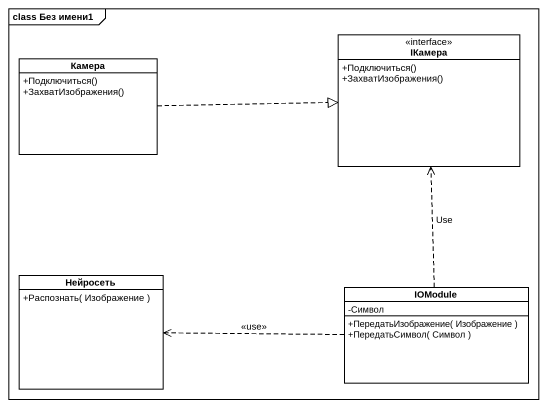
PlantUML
@startuml
mainframe class Без имени1
hide circle
hide empty members
skinparam classAttributeIconSize 0
class Камера {
  +Подключиться()
  +ЗахватИзображения()
}
interface IКамера {
  +Подключиться()
  +ЗахватИзображения()
}
class Нейросеть {
  +Распознать( Изображение )
}
class IOModule {
  -Символ
  +ПередатьИзображение( Изображение )
  +ПередатьСимвол( Символ )
}
Камера .right.|> IКамера
IOModule .up.> IКамера : Use
IOModule .left.> Нейросеть : <<use>>
@enduml
